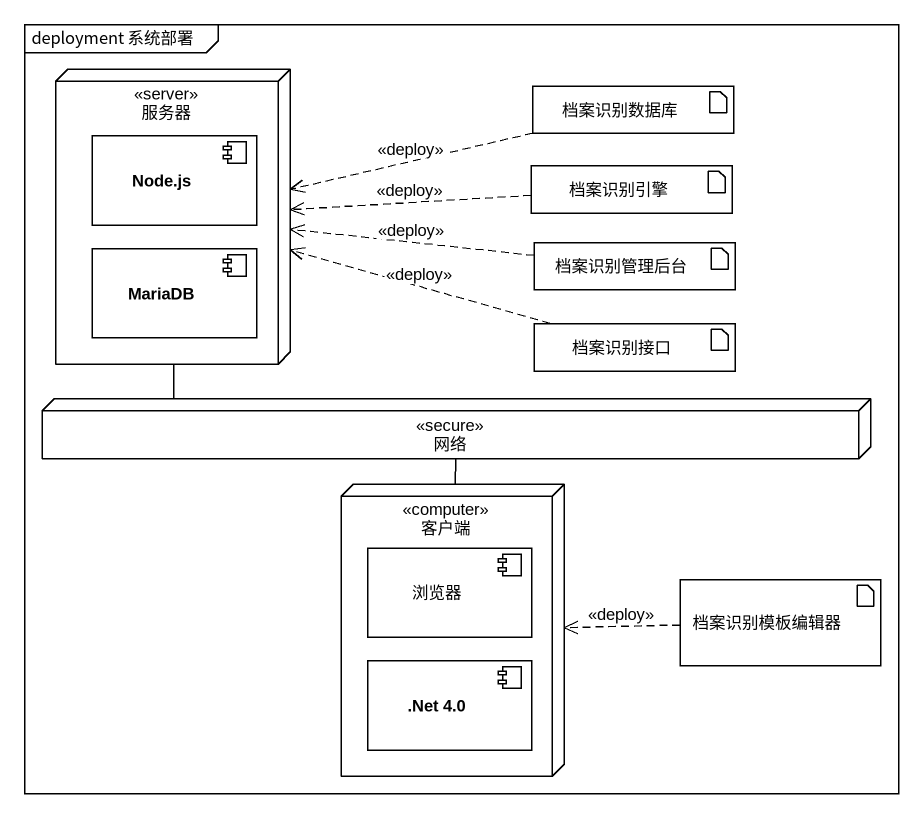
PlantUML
@startuml
mainframe deployment 系统部署
node 服务器 <<server>> {
  component "Node.js" as Node_js
  component MariaDB
}
artifact 档案识别数据库
artifact 档案识别引擎
artifact 档案识别管理后台
artifact 档案识别接口
node 网络 <<secure>>
node 客户端 <<computer>> {
  component 浏览器
  component ".Net 4.0" as Net_4_0
}
artifact 档案识别模板编辑器
服务器 -- 网络
档案识别数据库 .left.> 服务器 : <<deploy>>
档案识别引擎 .left.> 服务器 : <<deploy>>
档案识别管理后台 .left.> 服务器 : <<deploy>>
档案识别接口 .left.> 服务器 : <<deploy>>
客户端 -up- 网络
档案识别模板编辑器 .left.> 客户端 : <<deploy>>
@enduml
